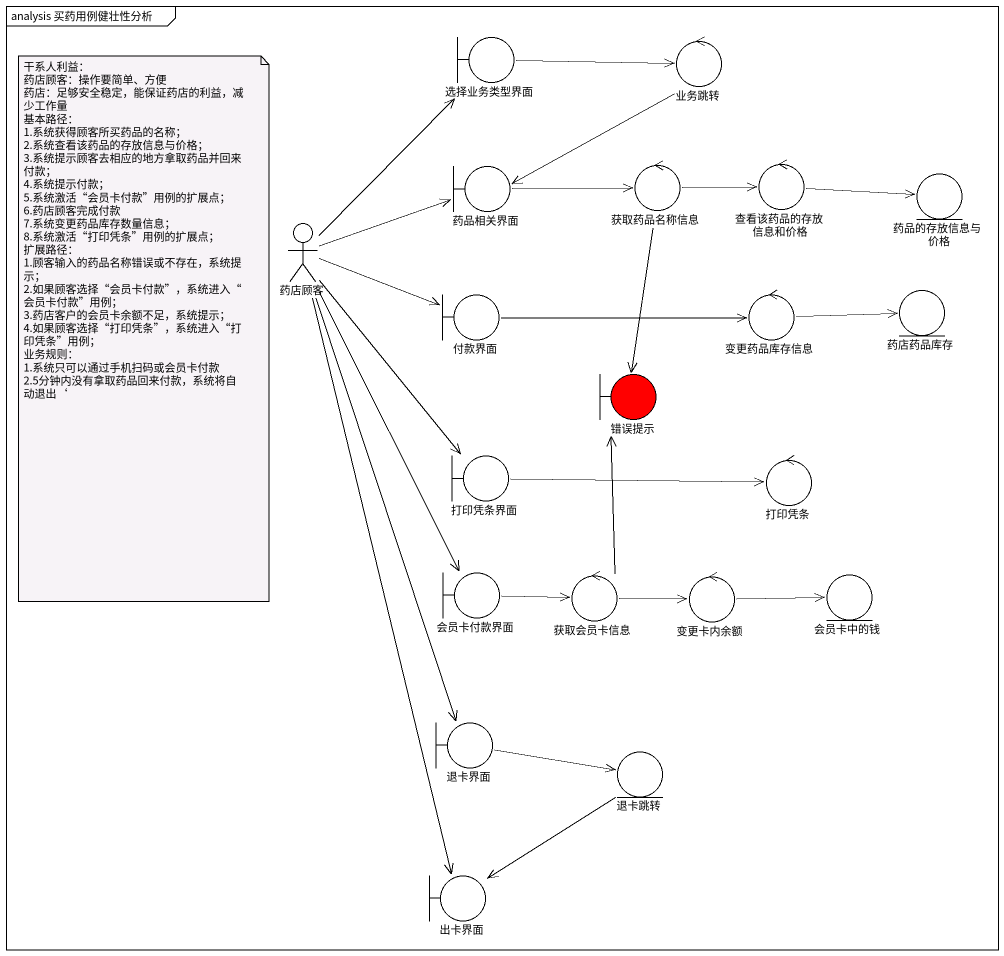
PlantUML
@startuml
mainframe analysis 买药用例健壮性分析
boundary 选择业务类型界面
control 业务跳转
boundary 药品相关界面
control 获取药品名称信息
control 查看该药品的存放信息和价格
entity 药品的存放信息与价格
actor 药店顾客
boundary 付款界面
control 变更药品库存信息
entity 药店药品库存
boundary 错误提示 #FF0000
boundary 打印凭条界面
control 打印凭条
boundary 会员卡付款界面
control 获取会员卡信息
control 变更卡内余额
entity 会员卡中的钱
boundary 退卡界面
entity 退卡跳转
boundary 出卡界面
选择业务类型界面 -right-> 业务跳转
业务跳转 --> 药品相关界面
药品相关界面 -right-> 获取药品名称信息
获取药品名称信息 -right-> 查看该药品的存放信息和价格
获取药品名称信息 --> 错误提示
查看该药品的存放信息和价格 -right-> 药品的存放信息与价格
药店顾客 -up-> 选择业务类型界面
药店顾客 -right-> 药品相关界面
药店顾客 -right-> 付款界面
药店顾客 --> 打印凭条界面
药店顾客 --> 会员卡付款界面
药店顾客 --> 退卡界面
药店顾客 --> 出卡界面
付款界面 -right-> 变更药品库存信息
变更药品库存信息 -right-> 药店药品库存
打印凭条界面 -right-> 打印凭条
会员卡付款界面 -right-> 获取会员卡信息
获取会员卡信息 -up-> 错误提示
获取会员卡信息 -right-> 变更卡内余额
变更卡内余额 -right-> 会员卡中的钱
退卡界面 -right-> 退卡跳转
退卡跳转 --> 出卡界面
note as N1
  干系人利益：
  药店顾客：操作要简单、方便
  药店：足够安全稳定，能保证药店的利益，减少工作量
  基本路径：
  1.系统获得顾客所买药品的名称；
  2.系统查看该药品的存放信息与价格；
  3.系统提示顾客去相应的地方拿取药品并回来付款；
  4.系统提示付款；
  5.系统激活“会员卡付款”用例的扩展点；
  6.药店顾客完成付款
  7.系统变更药品库存数量信息；
  8.系统激活“打印凭条”用例的扩展点；
  扩展路径：
  1.顾客输入的药品名称错误或不存在，系统提示；
  2.如果顾客选择“会员卡付款”，系统进入“会员卡付款”用例；
  3.药店客户的会员卡余额不足，系统提示；
  4.如果顾客选择“打印凭条”，系统进入“打印凭条”用例；
  业务规则：
  1.系统只可以通过手机扫码或会员卡付款
  2.5分钟内没有拿取药品回来付款，系统将自动退出‘
end note
@enduml
